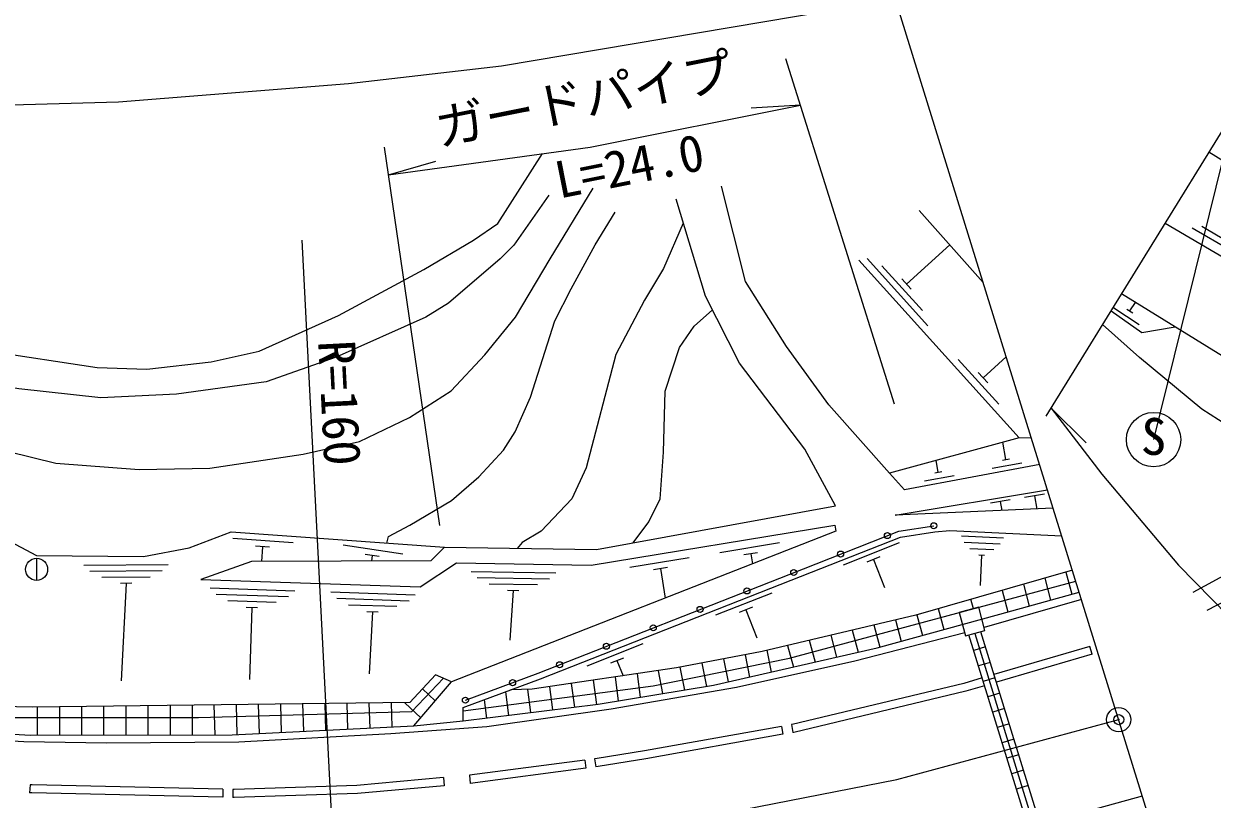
# Model space of a CAD drawing. Units: millimetres at full size, sheet at 1:1000; details may follow other scales. Extents: x 40000 to 680000, y 20000 to 380000.
# Drawn here: x 304041 to 363081, y 274836 to 313339 of the extents above; entities that cross this region are included whole.
import ezdxf
from ezdxf.enums import TextEntityAlignment as Align

# ---------------------------------------------------------------- set-up
doc = ezdxf.new("R2010")
doc.units = ezdxf.units.MM
doc.header["$LTSCALE"] = 1000
doc.header["$PDMODE"] = 32
doc.header["$PDSIZE"] = 500
doc.linetypes.add('CHAIN', pattern=[18.5, 12, -1.5, 3.5, -1.5])
for name, color, linetype, lineweight in [('M-BGD', 7, 'Continuous', 25), ('M-BGD-EXST', 7, 'Continuous', 25), ('M-BMK', 2, 'CHAIN', 13), ('M-BMK-OTRS', 5, 'Continuous', 25), ('M-BMK-SRVR', 3, 'Continuous', 25), ('M-STR-HTXT', 7, 'Continuous', 13)]:
    doc.layers.add(name, color=color, linetype=linetype, lineweight=lineweight)
doc.layers.add('M-OTRS', color=6, linetype='Continuous')
doc.styles.add('ＭＳ ゴシック', font='')
doc.styles.get('ＭＳ ゴシック').set_extended_font_data('MS Gothic')

msp = doc.modelspace()

# ---------------------------------------------------------------- linework, layer by layer
at = {"layer": 'M-BGD'}
for p, q in [((351706, 300492), (348524, 304070)), ((362080, 303213), (364021, 302075)), ((362556, 303282), (363849, 302523)), ((347897, 300415), (350047, 302357)), ((345527, 301598), (353492, 292782)), ((345943, 301682), (348960, 298343)), ((346669, 301326), (348680, 299101)), ((347662, 300674), (348132, 300155)), ((358985, 299078), (359266, 299503)), ((358194, 299241), (359446, 298415)), ((358839, 299175), (359131, 298982)), ((350467, 296676), (352478, 294450)), ((351695, 295764), (352849, 296806)), ((351461, 296023), (351930, 295504)), ((352832, 291698), (352671, 292558)), ((352660, 291666), (353004, 291730)), ((349297, 291039), (349641, 291103)), ((349469, 291071), (349360, 291655)), ((352149, 291266), (353624, 291541)), ((348787, 290639), (350261, 290914)), ((354748, 289981), (353762, 289816)), ((354255, 289899), (354364, 289244)), ((353045, 289696), (352059, 289531)), ((352552, 289613), (352627, 289168)), ((317425, 287562), (314433, 287785)), ((328807, 287588), (328551, 287291)), ((341585, 287559), (338625, 287073)), ((347535, 287566), (344745, 286464)), ((352716, 287794), (350618, 287895)), ((352551, 287502), (350753, 287588)), ((316256, 287348), (315558, 287400)), ((315907, 287374), (315852, 286639)), ((322877, 287009), (319909, 287446)), ((321696, 286880), (321003, 286982)), ((340499, 287076), (339808, 286963)), ((340154, 287020), (340236, 286519)), ((352237, 287217), (351039, 287274)), ((351764, 286939), (351484, 286952)), ((351624, 286946), (351552, 285447)), ((304677, 286797), (304677, 285697)), ((311217, 286476), (307018, 286433)), ((321350, 286931), (321309, 286659)), ((337104, 286823), (334143, 286337)), ((346576, 286864), (345924, 286607)), ((346250, 286736), (346801, 285341)), ((310920, 286173), (307321, 286136)), ((310323, 285867), (307924, 285842)), ((330468, 286058), (326269, 286130)), ((330163, 285763), (326564, 285825)), ((336017, 286340), (335327, 286227)), ((335672, 286284), (335911, 284825)), ((354758, 285810), (355052, 284719)), ((355816, 286112), (356113, 285010)), ((309407, 285557), (308847, 285552)), ((309127, 285555), (308887, 280716)), ((317504, 285169), (313307, 285311)), ((321135, 285474), (321131, 285447)), ((329558, 285473), (327159, 285515)), ((328633, 285189), (328073, 285199)), ((328353, 285194), (328189, 282739)), ((352643, 285206), (352931, 284136)), ((353701, 285508), (353991, 284427)), ((317195, 284879), (313597, 285001)), ((316585, 284600), (314186, 284681)), ((323492, 284967), (319295, 285109)), ((323183, 284678), (319585, 284799)), ((341195, 285065), (338403, 283967)), ((351225, 284297), (351092, 284763)), ((356586, 284754), (351748, 283364)), ((315655, 284331), (315095, 284350)), ((315375, 284340), (315256, 280787)), ((322573, 284398), (320174, 284479)), ((321643, 284129), (321084, 284148)), ((321363, 284139), (321207, 281058)), ((340235, 284365), (339583, 284108)), ((339909, 284237), (340458, 282841)), ((348411, 283998), (348689, 282967)), ((349469, 284300), (349749, 283259)), ((351478, 284366), (350513, 284106)), ((350513, 284106), (350825, 282947)), ((351790, 283207), (351478, 284366)), ((346270, 283488), (346568, 282383)), ((347341, 283742), (347628, 282675)), ((344128, 282981), (344423, 281888)), ((345199, 283235), (345496, 282132)), ((350825, 282947), (351790, 283207)), ((353949, 273425), (350993, 282992)), ((351288, 283072), (354225, 273505)), ((351288, 283072), (354225, 273505)), ((354533, 273594), (351582, 283151)), ((334797, 282548), (332005, 281449)), ((340956, 282231), (341173, 281148)), ((341986, 282475), (342276, 281399)), ((343057, 282728), (343349, 281644)), ((351815, 282396), (351233, 282218)), ((356996, 282418), (352238, 281027)), ((357109, 282034), (356996, 282418)), ((333837, 281847), (333185, 281591)), ((333511, 281719), (333810, 280960)), ((338798, 281803), (339028, 280660)), ((339878, 282012), (340101, 280904)), ((352051, 281632), (351469, 281453)), ((357109, 282034), (352356, 280645)), ((334508, 281063), (334661, 279897)), ((335550, 281217), (335778, 280080)), ((336638, 281385), (336864, 280259)), ((337718, 281594), (337950, 280437)), ((331242, 280582), (331397, 279408)), ((332331, 280742), (332489, 279544)), ((333419, 280903), (333575, 279719)), ((352287, 280868), (351705, 280689)), ((323847, 280316), (324479, 279717)), ((327969, 280166), (328122, 279001)), ((329062, 280288), (329214, 279137)), ((330154, 280421), (330305, 279272)), ((352523, 280103), (351941, 279925)), ((304708, 279403), (304708, 278020)), ((305808, 279417), (305808, 278022)), ((306908, 279430), (306908, 278024)), ((308008, 279444), (308008, 278025)), ((309108, 279458), (309108, 278027)), ((310208, 279471), (310208, 278028)), ((311308, 279485), (311308, 278030)), ((312408, 279499), (312408, 278032)), ((313491, 279512), (313532, 278033)), ((314591, 279526), (314632, 278046)), ((315691, 279539), (315731, 278100)), ((316791, 279553), (316830, 278154)), ((317891, 279567), (317929, 278207)), ((318991, 279580), (319028, 278261)), ((320091, 279594), (320127, 278315)), ((321191, 279608), (321226, 278369)), ((322291, 279621), (322325, 278422)), ((322972, 279630), (323762, 278881)), ((326911, 279773), (327031, 278866)), ((352759, 279339), (352177, 279160)), ((323414, 278475), (325873, 278722)), ((341682, 278452), (341752, 278058)), ((342174, 278540), (342245, 278147)), ((352995, 278575), (352413, 278396)), ((353231, 277810), (352649, 277632)), ((353467, 277046), (352885, 276867)), ((331905, 276781), (326178, 276022)), ((331905, 276781), (331958, 276385)), ((332401, 276847), (332454, 276451)), ((324891, 275907), (324926, 275508)), ((326186, 276022), (326221, 275624)), ((353703, 276281), (353122, 276103)), ((304355, 275554), (304333, 275155)), ((313933, 275332), (313924, 274932)), ((314433, 275321), (314424, 274921)), ((353940, 275517), (353358, 275339)), ((354705, 273644), (359610, 275001))]:
    msp.add_line(p, q, dxfattribs=at)
for points in [[(363623, 308103), (366096, 306509), (372060, 303033), (371165, 301949), (367967, 303840), (362916, 306959)], [(279598, 306502), (283958, 302468), (287322, 299685), (290626, 297437), (295427, 294884), (299769, 292962), (305626, 291522), (309771, 291207), (313282, 291276), (317928, 291974), (320713, 292592), (323210, 293793), (325281, 295110), (326945, 296909), (328474, 298768), (330197, 301671), (332327, 305173)], [(282904, 306610), (285935, 304116), (290590, 301086), (293938, 299383), (298574, 297838), (302216, 297107), (307687, 296273), (310162, 296194), (313353, 296550), (315729, 297084), (319672, 298847), (323912, 301145), (326388, 302591), (327596, 303422), (329805, 306891)], [(330119, 304823), (328378, 302350), (327701, 301671), (325133, 299466), (324012, 298769), (319554, 296777), (316082, 295555), (311622, 294942), (307871, 294765), (303789, 295218), (298793, 296050), (296407, 296818), (294175, 297710), (290073, 300152), (287092, 301948), (282448, 306066)], [(354510, 291449), (347798, 290197), (347051, 291026), (344040, 294414), (341924, 297315), (339889, 300535), (338707, 305279)], [(285277, 296983), (295354, 291883), (304671, 286940), (309988, 286893), (312253, 287310), (314340, 288112), (324941, 287346), (332487, 287232), (344367, 289399), (342844, 292214), (339603, 296491), (337914, 299807), (336446, 304624)], [(322072, 287553), (322163, 287877), (323219, 288449), (325289, 289671), (326648, 290844), (327868, 292162), (328447, 293086), (329222, 294798), (330424, 298585), (331241, 300183), (332426, 302366), (333427, 303977)], [(336806, 303442), (335816, 301183), (334877, 299612), (333447, 296914), (331976, 291294), (331261, 289744), (329750, 288141), (328807, 287588)], [(360744, 303441), (372402, 296600), (373802, 293919), (382957, 288882), (390734, 285895), (405155, 281460), (412571, 279405), (417135, 277049), (409814, 279105), (400910, 281616), (387748, 285830), (382036, 288189), (374317, 292453), (375107, 293200)], [(372402, 296600), (369379, 293258), (358575, 299930)], [(334309, 287565), (335092, 288616), (335648, 289747), (335813, 292074), (335896, 295102), (336616, 297261), (337337, 298330), (338255, 299138)], [(358056, 299088), (359578, 298018), (361237, 298286)], [(373666, 294179), (372211, 293257), (371393, 292820), (370310, 292441), (369375, 292316), (368197, 292221), (367180, 292278), (365954, 292525), (364221, 293145), (362567, 294208), (359467, 296767), (357635, 298407)], [(354101, 292768), (353492, 292782), (347051, 291026)], [(362133, 285120), (364051, 286152), (365861, 287252), (367534, 288515), (369375, 289675), (371292, 291144), (373404, 292304), (374712, 292827)], [(374452, 291335), (373131, 290794), (371895, 289977), (370114, 288692), (368723, 287633), (367281, 286675), (365627, 285655), (362805, 284205)], [(355183, 289280), (347326, 288938), (354895, 290206)], [(324941, 287346), (324259, 286669), (315358, 286637), (312838, 285753), (323741, 285386), (325543, 286569), (332225, 286454), (344331, 288442), (344381, 288142), (325294, 280668)], [(325980, 279754), (329597, 281097), (342059, 286000), (347514, 288153), (349250, 288414)], [(349296, 288111), (350047, 288173), (355608, 287907)], [(325873, 278722), (325873, 279388), (329707, 280811), (342171, 285715), (347594, 287855), (349296, 288111)], [(356137, 286203), (348357, 283982), (340722, 282175), (336468, 281352), (329301, 280296), (328231, 280263)], [(325294, 280668), (324487, 281017), (323222, 279633), (304472, 279400), (294021, 279619), (285190, 280190), (283393, 281075), (283393, 285547), (282383, 285400)], [(282383, 285400), (282395, 280518), (284688, 279222), (304361, 278020), (314386, 278034), (323414, 278475), (325294, 280668)], [(282888, 285474), (282822, 280882), (285483, 279550), (297693, 278892), (312716, 278892), (323319, 279184), (324891, 280842)], [(282888, 285474), (282822, 280882), (285483, 279550), (297693, 278892), (312716, 278892), (323319, 279184), (324891, 280842)], [(325873, 279230), (335311, 280473), (342083, 281836), (356303, 285665)], [(325873, 279230), (335311, 280473), (342083, 281836), (356303, 285665)], [(325873, 278722), (332570, 279554), (338301, 280495), (346435, 282346), (352530, 284026), (356476, 285110)], [(350783, 283104), (345329, 281697), (339453, 280386), (333220, 279306), (327037, 278431), (322278, 278076), (314726, 277675), (308150, 277623), (304042, 277685), (285606, 278794), (282839, 278974)], [(351653, 280856), (350739, 280589), (342217, 278548), (342174, 278540)], [(351771, 280474), (350842, 280202), (342299, 278157), (342245, 278147)], [(341682, 278452), (334878, 277232), (332521, 276863), (332401, 276847)], [(341752, 278058), (334944, 276837), (332578, 276467), (332454, 276451)], [(331958, 276385), (326222, 275624), (326221, 275624)], [(324891, 275907), (320589, 275522), (314494, 275319), (314433, 275321)], [(313924, 274932), (304437, 275149), (304333, 275155)], [(313933, 275332), (304452, 275549), (304355, 275554)], [(324926, 275508), (320614, 275123), (314496, 274919), (314424, 274921)]]:
    msp.add_lwpolyline(points, dxfattribs=at)
for centre, radius in [((349250, 288414), 150), ((346942, 287927), 150), ((344617, 287010), 150), ((304677, 286247), 550), ((342291, 286092), 150), ((339965, 285176), 150), ((337639, 284261), 150), ((335312, 283346), 150), ((332986, 282430), 150), ((330659, 281515), 150), ((328324, 280624), 150), ((325980, 279754), 150)]:
    msp.add_circle(centre, radius, dxfattribs=at)
at = {"layer": 'M-BGD-EXST'}
msp.add_line((363952, 308044), (360168, 292691), dxfattribs=at)
msp.add_circle((360168, 292691), 1350, dxfattribs=at)
at = {"layer": 'M-BMK'}
msp.add_lwpolyline([(59742, 286402), (93267, 284331), (159462, 280446), (243704, 275231), (259138, 274265), (298111, 272072), (308732, 271841), (315577, 271853), (319426, 271948), (328179, 272505), (336747, 273727), (347405, 275807), (358436, 278787)], dxfattribs=at)
at = {"layer": 'M-BMK-OTRS'}
for p, q in [((354824, 293855), (385544, 343600)), ((371354, 237122), (344556, 323553))]:
    msp.add_line(p, q, dxfattribs=at)
at = {"layer": 'M-BMK-SRVR'}
msp.add_circle((358436, 278787), 600, dxfattribs=at)
at = {"layer": 'M-OTRS'}
msp.add_point((358436, 278787), dxfattribs=at)
at = {"layer": 'M-STR-HTXT'}
for p, q in [((347291, 294457), (341906, 311597)), ((342629, 309295), (340178, 309156)), ((324718, 288424), (321953, 307218)), ((322156, 305841), (324518, 306510)), ((317855, 302601), (319426, 271948)), ((355073, 294259), (356825, 292539))]:
    msp.add_line(p, q, dxfattribs=at)
for points in [[(61350, 322820), (113892, 319594), (156096, 317073), (214693, 313561), (255011, 311211), (283041, 309470), (288239, 309171), (296350, 309110), (308747, 309458), (320170, 310380), (327771, 311247), (347343, 314566)], [(322156, 305841), (332181, 307218), (342629, 309295)], [(355073, 294259), (357600, 290970), (361406, 286461), (364713, 283080), (369159, 278860), (374802, 274262), (378315, 271693), (381839, 269415), (386586, 266632), (392968, 263432), (398201, 261139), (403989, 259137), (412761, 256759), (420843, 255395), (427110, 254790), (438783, 254440), (475909, 253522), (493550, 253116)]]:
    msp.add_lwpolyline(points, dxfattribs=at)

# ---------------------------------------------------------------- texts
at = {"layer": 'M-BGD-EXST', "style": 'ＭＳ ゴシック'}
msp.add_text('S', height=1833, rotation=358.508, dxfattribs=at).set_placement((359513, 291399), align=Align.BOTTOM_LEFT)
at = {"layer": 'M-STR-HTXT', "style": 'ＭＳ ゴシック'}
for s, rotation, p in [('ガードパイプ', 11.248, (324790, 306710)), ('L=24.0', 11.248, (330744, 304116)), ('R=160', 272.935, (318114, 297556))]:
    msp.add_text(s, height=1833, rotation=rotation, dxfattribs=at).set_placement(p, align=Align.BOTTOM_LEFT)

doc.saveas('drawing.dxf')
